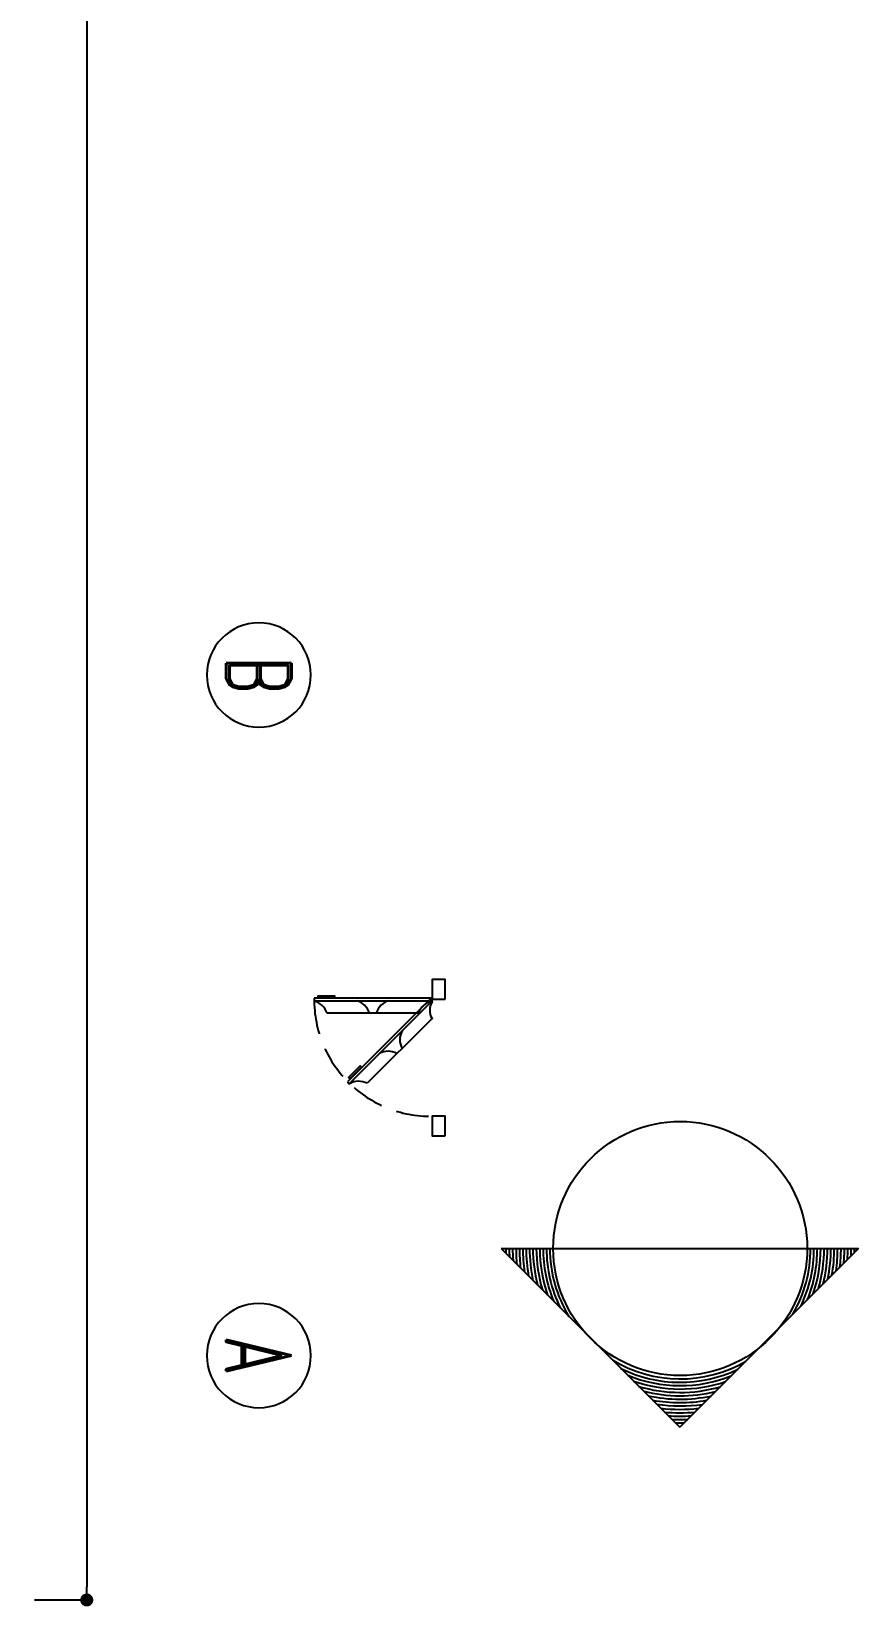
# Model space of a CAD drawing. Header units: millimetres. Extents: x 322668 to 332469, y 13187 to 20117.
# Drawn here: x 330050 to 330685, y 14888 to 16097 of the extents above; entities that cross this region are included whole.
import ezdxf
from ezdxf.enums import TextEntityAlignment as Align

# ---------------------------------------------------------------- set-up
doc = ezdxf.new("R2010")
doc.units = ezdxf.units.MM
doc.header["$LTSCALE"] = 50
doc.header["$MEASUREMENT"] = 0
doc.header["$PDMODE"] = 3
doc.header["$PDSIZE"] = -0.5
doc.linetypes.add('DASHED', pattern=[0.75, 0.5, -0.25])
doc.layers.get('0').update_dxf_attribs({"linetype": 'CONTINUOUS'})
doc.layers.get('DEFPOINTS').update_dxf_attribs({"linetype": 'CONTINUOUS'})
for name, color, linetype in [('AKS-DAIRE', 4, 'CONTINUOUS'), ('AKS-NO', 6, 'CONTINUOUS'), ('KES-DAIRE', 7, 'CONTINUOUS'), ('Kıtc-002 Çizgi', 7, 'CONTINUOUS'), ('Kıtc-034 Soğuk Oda', 1, 'CONTINUOUS'), ('MIM_DUVAR', 4, 'CONTINUOUS'), ('MIM_OLCU-DIS', 1, 'CONTINUOUS')]:
    doc.layers.add(name, color=color, linetype=linetype)
doc.styles.add('AKS-ADI', font='romand.shx', dxfattribs={"width": 0.7})
doc.styles.add('OLCU', font='TSIMPLEX.SHX', dxfattribs={"width": 0.7})
doc.styles.add('TWSIMPLX', font='twsimplx.shx', dxfattribs={"width": 0.7})
doc.dimstyles.new('200-OLCU-DIŞ', dxfattribs={"dimtxt": 30, "dimasz": 10, "dimexe": 0, "dimexo": 0, "dimgap": 10, "dimtad": 1, "dimdec": 1, "dimdsep": 46, "dimtxsty": 'OLCU', "dimblk1": 'DOT', "dimblk2": 'DOT', "dimsah": 1, "dimcen": 0, "dimclrd": 7, "dimclre": 7, "dimclrt": 4, "dimadec": 0, "dimazin": 0, "dimtfac": 1, "dimtdec": 1, "dimtix": 1, "dimtmove": 2, "dimatfit": 3, "dimldrblk": 'DOT', "dimfxl": 0, "dimtolj": 1, "dimarcsym": 0})

# ---------------------------------------------------------------- blocks, each defined once
blk = doc.blocks.new('_DOT')
at = {"color": 0, "linetype": 'ByBlock'}
blk.add_line((-0.5, 0), (-1, 0), dxfattribs=at)
at = {"color": 0, "linetype": 'ByBlock', "const_width": 0.5}
blk.add_lwpolyline([(-0.25, 0, 1), (0.25, 0, 1)], format="xyb", close=True, dxfattribs=at)
blk = doc.blocks.new('*D159')
at = {"layer": 'DEFPOINTS', "color": 0}
for p in [(329577.7, 18408, -57.5), (327588.5, 14893), (330092.6, 14893)]:
    blk.add_point(p, dxfattribs=at)
at = {"layer": 'MIM_OLCU-DIS', "color": 7, "lineweight": -2}
for p, q in [((330052.8, 18408), (330092.6, 18408)), ((330092.6, 18398), (330092.6, 14903)), ((330052.6, 14893), (330092.6, 14893))]:
    blk.add_line(p, q, dxfattribs=at)
at = {"layer": 'MIM_OLCU-DIS', "color": 7, "lineweight": -2, "xscale": 10, "yscale": 10, "zscale": 10}
for p, rotation in [((330092.6, 18408), 90), ((330092.6, 14893), 270)]:
    blk.add_blockref('_DOT', p, dxfattribs=dict(at, rotation=rotation))
at = {"layer": 'MIM_OLCU-DIS', "color": 4, "insert": (330067.6, 16650.5), "char_height": 30, "attachment_point": 5, "rotation": 90, "style": 'OLCU'}
blk.add_mtext('\\A1;3515', dxfattribs=at)
blk = doc.blocks.new('100-aks-no')
at = {"layer": 'AKS-DAIRE'}
blk.add_circle((0, 0), 40, dxfattribs=at)
at = {"layer": 'AKS-NO', "style": 'AKS-ADI', "width": 0.7}
blk.add_attdef('AKSNO', text='', height=50, dxfattribs=at).set_placement((0, 0), align=Align.MIDDLE)
blk = doc.blocks.new('KESGORNOTS')
at = {"layer": 'KES-DAIRE', "linetype": 'Continuous'}
for p, q in [((-0.2672, 0), (1.5627, 0)), ((-0.2672, 0), (0.6478, -0.915)), ((1.5627, 0), (0.6478, -0.915))]:
    blk.add_line(p, q, dxfattribs=at)
blk.add_circle((0.65, 0), 0.65, dxfattribs=at)
for radius, start, end in [(0.8927, 180, 181.59786), (0.8753, 180, 182.81122), (0.858, 180, 184.10447), (0.8407, 180, 185.4879), (0.8233, 180, 186.97408), (0.806, 180, 188.57865), (0.7887, 180, 190.32151), (0.7713, 180, 192.22868), (0.754, 180, 194.33537), (0.7367, 180, 196.69144), (0.7193, 180, 199.37198), (0.702, 180, 202.50058), (0.6847, 180, 206.31118), (0.6673, 180, 211.37962), (0.6673, 329.73305, 0), (0.6847, 334.50075, 0), (0.702, 338.16699, 0), (0.7193, 341.20643, 0), (0.7367, 343.8248, 0), (0.754, 346.13428, 0), (0.7713, 348.20434, 0), (0.7887, 350.0817, 0), (0.806, 351.79968, 0), (0.8233, 353.38305, 0), (0.8407, 354.85088, 0), (0.858, 356.21822, 0), (0.8753, 357.49721, 0), (0.8927, 358.69781, 0), (0.6673, 238.62038, 300.26695), (0.6847, 243.68882, 295.49925), (0.702, 247.49942, 291.83301), (0.7193, 250.62802, 288.79357), (0.7367, 253.30856, 286.1752), (0.754, 255.66463, 283.86572), (0.7713, 257.77132, 281.79566), (0.7887, 259.67849, 279.9183), (0.806, 261.42135, 278.20032), (0.8233, 263.02592, 276.61695), (0.8407, 264.5121, 275.14912), (0.858, 265.89553, 273.78178), (0.8753, 267.18878, 272.50279), (0.8927, 268.40214, 271.30219)]:
    blk.add_arc((0.65, 0), radius, start, end, dxfattribs=at)
at = {"layer": 'KES-DAIRE', "linetype": 'Continuous', "style": 'TWSIMPLX', "text_generation_flag": 6, "width": 0.7}
blk.add_attdef('REFPAFTA', text='', height=0.25, rotation=180, dxfattribs=at).set_placement((0.6478, -0.3649), align=Align.CENTER)
blk = doc.blocks.new('A$C60E3056A')
at = {"layer": 'Kıtc-034 Soğuk Oda', "color": 3}
blk.add_line((13.3, 80), (13.3, 10), dxfattribs=at)
for points in [[(1.8, 0), (3.8, 0), (3.8, 90), (1.8, 90)], [(1.4, 3), (0, 3), (0, 15.7), (1.4, 15.7)]]:
    blk.add_lwpolyline(points, close=True, dxfattribs=at)
for centre, radius, start, end in [((17.9, 93.9), 14.6, 195.6381, 251.6489), ((17.2, 61.2), 14, 196.3254, 253.6365), ((17.2, 28.8), 14, 106.3635, 163.6746), ((17.9, -3.9), 14.6, 108.3511, 164.3619)]:
    blk.add_arc(centre, radius, start, end, dxfattribs=at)
blk = doc.blocks.new('A$C4A7C2E03')
at = {"layer": 'Kıtc-034 Soğuk Oda', "color": 254}
blk.add_line((80, 0), (10, 0), dxfattribs=at)
for points in [[(3, 11.9), (3, 13.3), (15.7, 13.3), (15.7, 11.9)], [(0, 11.5), (0, 9.5), (90, 9.5), (90, 11.5)]]:
    blk.add_lwpolyline(points, close=True, dxfattribs=at)
for centre, radius, start, end in [((-3.9, -4.6), 14.6, 18.3511, 74.3619), ((28.8, -3.8), 14, 16.3635, 73.6746), ((61.2, -3.8), 14, 106.3254, 163.6365), ((93.9, -4.6), 14.6, 105.6381, 161.6489)]:
    blk.add_arc(centre, radius, start, end, dxfattribs=at)
blk = doc.blocks.new('A$C65962AFD')
at = {"color": 3}
blk.add_wipeout([(90.7, 105), (90.7, 15), (100.7, 15), (100.7, 105)], dxfattribs=at).dxf.layer = 'Kıtc-034 Soğuk Oda'
at = {"layer": 'Kıtc-002 Çizgi', "color": 254, "linetype": 'DASHED'}
blk.add_arc((89.5, 104.5), 89.5, 180.9342, 270.7837, dxfattribs=at)
at = {"layer": 'Kıtc-034 Soğuk Oda'}
for points in [[(100.7, 105), (100.7, 120), (90.7, 120), (90.7, 105)], [(100.7, 0), (100.7, 15), (90.7, 15), (90.7, 0)]]:
    blk.add_lwpolyline(points, close=True, dxfattribs=at)
at = {"layer": 'Kıtc-002 Çizgi'}
blk.add_blockref('A$C4A7C2E03', (0, 94.1), dxfattribs=at)
at = {"layer": 'Kıtc-002 Çizgi', "rotation": 315}
blk.add_blockref('A$C60E3056A', (24.3, 42.7), dxfattribs=at)

msp = doc.modelspace()

# ---------------------------------------------------------------- block references
at = {"xscale": 150, "yscale": 150, "zscale": 150}
msp.add_blockref('KESGORNOTS', (330450.83, 15162.82, -1615), dxfattribs=at)
at = {"layer": 'AKS-NO'}
ref = msp.add_blockref('100-aks-no', (330224.76, 15603.09, -350), dxfattribs=dict(at, xscale=-1, zscale=2, rotation=90))
ref.add_attrib('AKSNO', 'B', dxfattribs={"height": 50, "rotation": 270, "style": 'AKS-ADI', "width": 0.7}).set_placement((330224.76, 15603.09, -350), align=Align.MIDDLE)
ref = msp.add_blockref('100-aks-no', (330224.76, 15080.59), dxfattribs=dict(at, xscale=-1, zscale=2, rotation=90))
ref.add_attrib('AKSNO', 'A', dxfattribs={"height": 50, "rotation": 270, "style": 'AKS-ADI', "width": 0.7}).set_placement((330224.76, 15080.59), align=Align.MIDDLE)
at = {"layer": 'MIM_DUVAR', "color": 134, "rotation": 0.0001398208479119404}
msp.add_blockref('A$C65962AFD', (330267.26, 15249.29, -350), dxfattribs=at)

# ---------------------------------------------------------------- dimensions: what is measured, and where the dimension line sits
at = {"layer": 'MIM_OLCU-DIS', "color": 22}
dim = msp.add_linear_dim(base=(330092.59, 14893), p1=(329577.75, 18407.96, -57.5), p2=(327588.54, 14893), angle=270, dimstyle='200-OLCU-DIŞ', dxfattribs=at)
dim.commit()
dim.dimension.update_dxf_attribs({"geometry": '*D159', "text_midpoint": (330067.59, 16650.48)})

doc.saveas('drawing.dxf')
